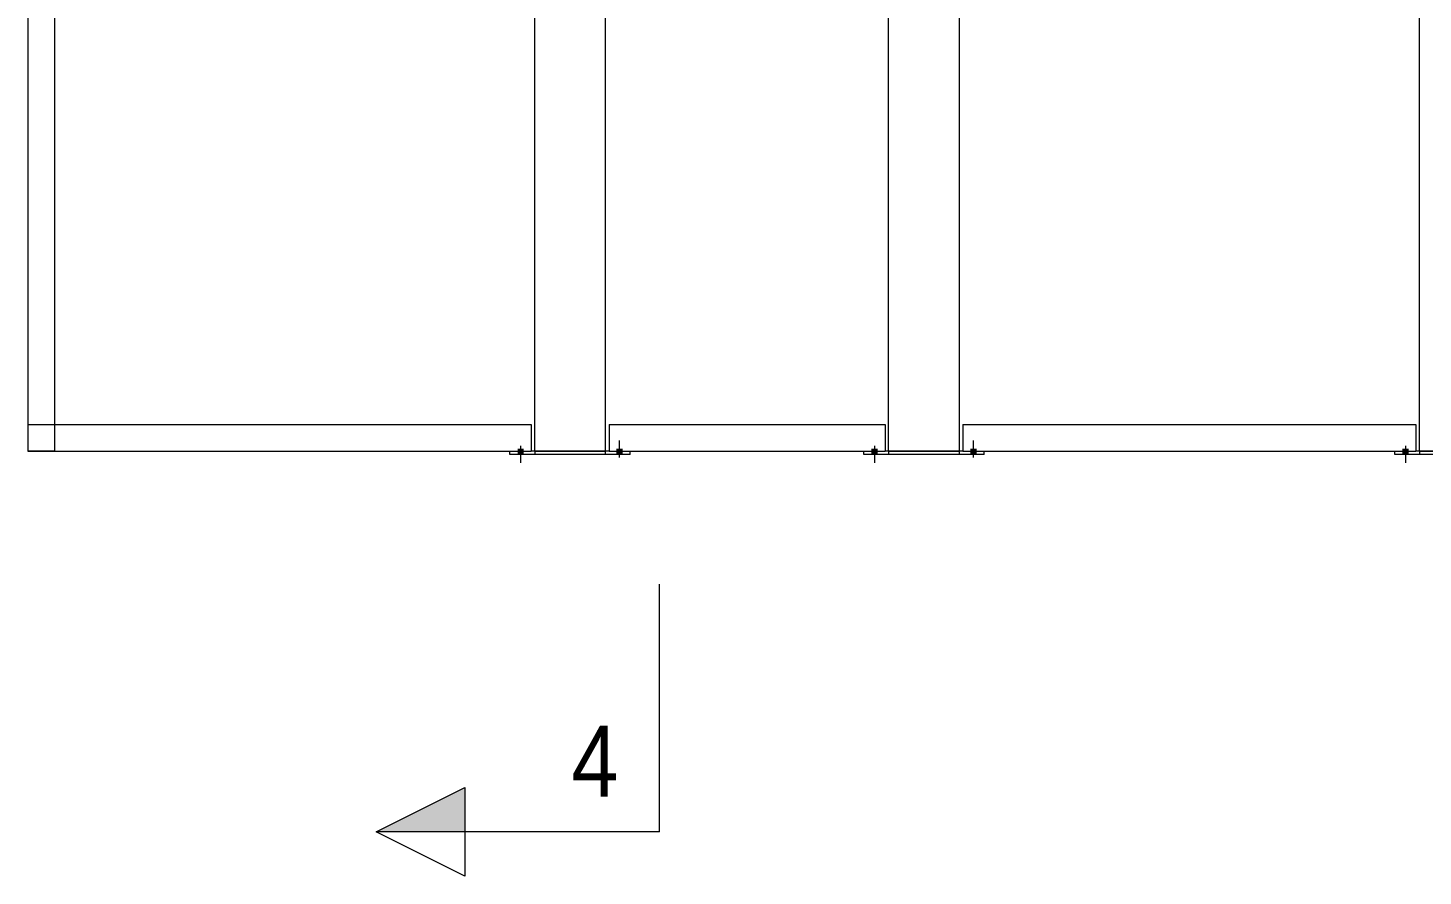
# Model space of a CAD drawing. Header units: millimetres. Extents: x -220592 to 404889, y -217665 to 38245.
# Drawn here: x 26469 to 30411, y -47489 to -45092 of the extents above; entities that cross this region are included whole.
import ezdxf

# ---------------------------------------------------------------- set-up
doc = ezdxf.new("R2010")
doc.units = ezdxf.units.MM
doc.linetypes.add('XKITLINE00', pattern=[0])
doc.layers.add('000 - 0_HIDE_OBJ_FRAMING_DEF_SUB_1', color=7, linetype='Continuous')
doc.layers.add('Section', color=7, linetype='Continuous', lineweight=0)
doc.styles.add('ARIAL', font='arial.ttf')

# ---------------------------------------------------------------- blocks, each defined once
blk = doc.blocks.new('*A16808')
at = {"layer": 'Section'}
blk.add_hatch(color=7, dxfattribs=at).paths.add_polyline_path([(-172.813, 41.211), (-175.313, 41.211), (-172.813, 42.461)], flags=17)
at = {"layer": 'Section', "color": 7, "linetype": 'XKITLINE00', "lineweight": 0}
for p, q in [((-167.313, 41.211), (-167.313, 48.211)), ((-175.313, 41.211), (-172.813, 42.461)), ((-172.813, 42.461), (-172.813, 39.961)), ((-172.813, 39.961), (-175.313, 41.211)), ((-167.313, 41.211), (-175.313, 41.211))]:
    blk.add_line(p, q, dxfattribs=at)
at = {"layer": 'Section', "color": 7, "style": 'ARIAL', "width": 0.85}
blk.add_text('4', height=2, dxfattribs=at).set_placement((-169.797, 42.211))
blk = doc.blocks.new('*A13656')
at = {"layer": '000 - 0_HIDE_OBJ_FRAMING_DEF_SUB_1', "color": 7, "linetype": 'XKITLINE00', "lineweight": 0}
for p, q in [((-167.702542, 52.724805), (-167.702542, 51.974805)), ((-167.702542, 52.724805), (-159.902542, 52.724805)), ((-159.902542, 52.724805), (-159.902542, 51.974805)), ((-167.702542, 51.974805), (-159.902542, 51.974805))]:
    blk.add_line(p, q, dxfattribs=at)
blk = doc.blocks.new('*A13770')
at = {"layer": '000 - 0_HIDE_OBJ_FRAMING_DEF_SUB_1', "color": 7, "linetype": 'XKITLINE00', "lineweight": 0}
for p, q in [((-183.370549, 70.088511), (-184.120549, 70.088511)), ((-184.120549, 70.088511), (-184.120549, 51.974811)), ((-183.370549, 70.088511), (-183.370549, 51.974811)), ((-183.370549, 51.974811), (-184.120549, 51.974811))]:
    blk.add_line(p, q, dxfattribs=at)
blk = doc.blocks.new('*A13775')
at = {"layer": '000 - 0_HIDE_OBJ_FRAMING_DEF_SUB_1', "color": 7, "linetype": 'XKITLINE00', "lineweight": 0}
for p, q in [((-169.802542, 66.825501), (-169.802542, 67.320789)), ((-167.802542, 66.825501), (-167.802542, 67.320789)), ((-169.802542, 65.505044), (-169.802542, 66.115723)), ((-167.802542, 65.557215), (-167.802542, 66.175501)), ((-169.802542, 51.974805), (-169.802542, 65.483231)), ((-167.802542, 51.974805), (-167.802542, 65.535304)), ((-169.802542, 51.974805), (-167.802542, 51.974805))]:
    blk.add_line(p, q, dxfattribs=at)
blk = doc.blocks.new('*A13797')
at = {"layer": '000 - 0_HIDE_OBJ_FRAMING_DEF_SUB_1', "color": 7, "linetype": 'XKITLINE00', "lineweight": 0}
for p, q in [((-184.120542, 52.724805), (-184.120542, 51.974805)), ((-184.120542, 52.724805), (-169.902542, 52.724805)), ((-169.902542, 52.724805), (-169.902542, 51.974805)), ((-184.120542, 51.974805), (-169.902542, 51.974805))]:
    blk.add_line(p, q, dxfattribs=at)
blk = doc.blocks.new('*A13833')
at = {"layer": '000 - 0_HIDE_OBJ_FRAMING_DEF_SUB_1', "color": 7, "linetype": 'XKITLINE00', "lineweight": 0}
for p, q in [((-145.502542, 51.874805), (-145.502542, 51.974805)), ((-142.102542, 51.874805), (-145.502542, 51.874805)), ((-142.702542, 51.974805), (-144.902542, 51.974805)), ((-144.802542, 51.974805), (-144.802542, 51.874805)), ((-142.802542, 51.874805), (-142.802542, 51.974805)), ((-142.102542, 51.874805), (-142.102542, 51.974805))]:
    blk.add_line(p, q, dxfattribs=at)
blk = doc.blocks.new('*A13887')
at = {"layer": '000 - 0_HIDE_OBJ_FRAMING_DEF_SUB_1', "color": 7, "linetype": 'XKITLINE00', "lineweight": 0}
for p, q in [((-144.802542, 66.825501), (-144.802542, 67.320789)), ((-142.802542, 66.825501), (-142.802542, 67.320789)), ((-144.802542, 66.032507), (-144.802542, 66.175501)), ((-144.802542, 51.974805), (-144.802542, 65.691525)), ((-142.802542, 51.974805), (-142.802542, 65.743599)), ((-144.802542, 51.974805), (-142.802542, 51.974805))]:
    blk.add_line(p, q, dxfattribs=at)
blk = doc.blocks.new('*A13888')
at = {"layer": '000 - 0_HIDE_OBJ_FRAMING_DEF_SUB_1', "color": 7, "linetype": 'XKITLINE00', "lineweight": 0}
for p, q in [((-159.802542, 66.825501), (-159.802542, 67.320789)), ((-157.802542, 66.825501), (-157.802542, 67.320789)), ((-159.802542, 66.032507), (-159.802542, 66.175501)), ((-159.802542, 51.974805), (-159.802542, 65.691525)), ((-157.802542, 51.974805), (-157.802542, 65.743599)), ((-159.802542, 51.974805), (-157.802542, 51.974805))]:
    blk.add_line(p, q, dxfattribs=at)
blk = doc.blocks.new('*A13914')
at = {"layer": '000 - 0_HIDE_OBJ_FRAMING_DEF_SUB_1'}
for points in [[(-160.133, 52.04), (-160.133, 51.975), (-160.273, 51.975), (-160.273, 52.04)], [(-160.133, 52.04), (-160.133, 51.975), (-160.273, 51.975), (-160.273, 52.04)], [(-160.133, 51.975), (-160.133, 51.875), (-160.273, 51.875), (-160.273, 51.975)], [(-160.133, 51.975), (-160.133, 51.875), (-160.273, 51.875), (-160.273, 51.975)]]:
    blk.add_hatch(color=7, dxfattribs=at).paths.add_polyline_path(points, flags=17)
at = {"layer": '000 - 0_HIDE_OBJ_FRAMING_DEF_SUB_1', "color": 7, "linetype": 'XKITLINE00', "lineweight": 0}
for p, q in [((-160.273, 52.04), (-160.273, 51.975)), ((-160.273, 52.04), (-160.273, 51.975)), ((-160.203, 52.119), (-160.203, 51.64)), ((-160.203, 52.119), (-160.203, 51.64)), ((-160.133, 52.04), (-160.133, 51.975)), ((-160.133, 52.04), (-160.133, 51.975)), ((-160.273, 51.975), (-160.273, 51.875)), ((-160.273, 51.975), (-160.273, 51.875)), ((-160.133, 51.975), (-160.133, 51.875)), ((-160.133, 51.975), (-160.133, 51.875))]:
    blk.add_line(p, q, dxfattribs=at)
blk = doc.blocks.new('*A13916')
at = {"layer": '000 - 0_HIDE_OBJ_FRAMING_DEF_SUB_1', "color": 7, "linetype": 'XKITLINE00', "lineweight": 0}
for p, q in [((-160.502542, 51.874805), (-160.502542, 51.974805)), ((-157.102542, 51.874805), (-160.502542, 51.874805)), ((-157.702542, 51.974805), (-159.902542, 51.974805)), ((-159.802542, 51.974805), (-159.802542, 51.874805)), ((-157.802542, 51.874805), (-157.802542, 51.974805)), ((-157.102542, 51.874805), (-157.102542, 51.974805))]:
    blk.add_line(p, q, dxfattribs=at)
blk = doc.blocks.new('*A13917')
at = {"layer": '000 - 0_HIDE_OBJ_FRAMING_DEF_SUB_1', "color": 7, "linetype": 'XKITLINE00', "lineweight": 0}
for p, q in [((-157.702542, 52.724805), (-157.702542, 51.974805)), ((-157.702542, 52.724805), (-144.902542, 52.724805)), ((-144.902542, 52.724805), (-144.902542, 51.974805)), ((-157.702542, 51.974805), (-144.902542, 51.974805))]:
    blk.add_line(p, q, dxfattribs=at)
blk = doc.blocks.new('*A13918')
at = {"layer": '000 - 0_HIDE_OBJ_FRAMING_DEF_SUB_1'}
for points in [[(-145.133, 52.04), (-145.133, 51.975), (-145.273, 51.975), (-145.273, 52.04)], [(-145.133, 52.04), (-145.133, 51.975), (-145.273, 51.975), (-145.273, 52.04)], [(-145.133, 51.975), (-145.133, 51.875), (-145.273, 51.875), (-145.273, 51.975)], [(-145.133, 51.975), (-145.133, 51.875), (-145.273, 51.875), (-145.273, 51.975)]]:
    blk.add_hatch(color=7, dxfattribs=at).paths.add_polyline_path(points, flags=17)
at = {"layer": '000 - 0_HIDE_OBJ_FRAMING_DEF_SUB_1', "color": 7, "linetype": 'XKITLINE00', "lineweight": 0}
for p, q in [((-145.273, 52.04), (-145.273, 51.975)), ((-145.273, 52.04), (-145.273, 51.975)), ((-145.203, 52.119), (-145.203, 51.64)), ((-145.203, 52.119), (-145.203, 51.64)), ((-145.133, 52.04), (-145.133, 51.975)), ((-145.133, 52.04), (-145.133, 51.975)), ((-145.273, 51.975), (-145.273, 51.875)), ((-145.273, 51.975), (-145.273, 51.875)), ((-145.133, 51.975), (-145.133, 51.875)), ((-145.133, 51.975), (-145.133, 51.875))]:
    blk.add_line(p, q, dxfattribs=at)
blk = doc.blocks.new('*A13919')
at = {"layer": '000 - 0_HIDE_OBJ_FRAMING_DEF_SUB_1'}
for points in [[(-157.473, 51.975), (-157.473, 52.04), (-157.333, 52.04), (-157.333, 51.975)], [(-157.473, 51.975), (-157.473, 52.04), (-157.333, 52.04), (-157.333, 51.975)], [(-157.473, 51.875), (-157.473, 51.975), (-157.333, 51.975), (-157.333, 51.875)], [(-157.473, 51.875), (-157.473, 51.975), (-157.333, 51.975), (-157.333, 51.875)]]:
    blk.add_hatch(color=7, dxfattribs=at).paths.add_polyline_path(points, flags=17)
at = {"layer": '000 - 0_HIDE_OBJ_FRAMING_DEF_SUB_1', "color": 7, "linetype": 'XKITLINE00', "lineweight": 0}
for p, q in [((-157.473, 51.975), (-157.473, 52.04)), ((-157.473, 51.975), (-157.473, 52.04)), ((-157.403, 51.796), (-157.403, 52.275)), ((-157.403, 51.796), (-157.403, 52.275)), ((-157.333, 51.975), (-157.333, 52.04)), ((-157.333, 51.975), (-157.333, 52.04)), ((-157.473, 51.875), (-157.473, 51.975)), ((-157.473, 51.875), (-157.473, 51.975)), ((-157.333, 51.875), (-157.333, 51.975)), ((-157.333, 51.875), (-157.333, 51.975))]:
    blk.add_line(p, q, dxfattribs=at)
blk = doc.blocks.new('*A13655')
at = {"layer": '000 - 0_HIDE_OBJ_FRAMING_DEF_SUB_1', "color": 7, "linetype": 'XKITLINE00', "lineweight": 0}
for p, q in [((-170.502542, 51.874805), (-170.502542, 51.974805)), ((-167.102542, 51.874805), (-170.502542, 51.874805)), ((-167.702542, 51.974805), (-169.902542, 51.974805)), ((-169.802542, 51.974805), (-169.802542, 51.874805)), ((-167.802542, 51.874805), (-167.802542, 51.974805)), ((-167.102542, 51.874805), (-167.102542, 51.974805))]:
    blk.add_line(p, q, dxfattribs=at)
blk = doc.blocks.new('*A13798')
at = {"layer": '000 - 0_HIDE_OBJ_FRAMING_DEF_SUB_1'}
for points in [[(-170.133, 52.04), (-170.133, 51.975), (-170.273, 51.975), (-170.273, 52.04)], [(-170.133, 52.04), (-170.133, 51.975), (-170.273, 51.975), (-170.273, 52.04)], [(-170.133, 51.975), (-170.133, 51.875), (-170.273, 51.875), (-170.273, 51.975)], [(-170.133, 51.975), (-170.133, 51.875), (-170.273, 51.875), (-170.273, 51.975)]]:
    blk.add_hatch(color=7, dxfattribs=at).paths.add_polyline_path(points, flags=17)
at = {"layer": '000 - 0_HIDE_OBJ_FRAMING_DEF_SUB_1', "color": 7, "linetype": 'XKITLINE00', "lineweight": 0}
for p, q in [((-170.273, 52.04), (-170.273, 51.975)), ((-170.273, 52.04), (-170.273, 51.975)), ((-170.203, 52.119), (-170.203, 51.64)), ((-170.203, 52.119), (-170.203, 51.64)), ((-170.133, 52.04), (-170.133, 51.975)), ((-170.133, 52.04), (-170.133, 51.975)), ((-170.273, 51.975), (-170.273, 51.875)), ((-170.273, 51.975), (-170.273, 51.875)), ((-170.133, 51.975), (-170.133, 51.875)), ((-170.133, 51.975), (-170.133, 51.875))]:
    blk.add_line(p, q, dxfattribs=at)
blk = doc.blocks.new('*A13915')
at = {"layer": '000 - 0_HIDE_OBJ_FRAMING_DEF_SUB_1'}
for points in [[(-167.473, 51.975), (-167.473, 52.04), (-167.333, 52.04), (-167.333, 51.975)], [(-167.473, 51.975), (-167.473, 52.04), (-167.333, 52.04), (-167.333, 51.975)], [(-167.473, 51.875), (-167.473, 51.975), (-167.333, 51.975), (-167.333, 51.875)], [(-167.473, 51.875), (-167.473, 51.975), (-167.333, 51.975), (-167.333, 51.875)]]:
    blk.add_hatch(color=7, dxfattribs=at).paths.add_polyline_path(points, flags=17)
at = {"layer": '000 - 0_HIDE_OBJ_FRAMING_DEF_SUB_1', "color": 7, "linetype": 'XKITLINE00', "lineweight": 0}
for p, q in [((-167.473, 51.975), (-167.473, 52.04)), ((-167.473, 51.975), (-167.473, 52.04)), ((-167.403, 51.796), (-167.403, 52.275)), ((-167.403, 51.796), (-167.403, 52.275)), ((-167.333, 51.975), (-167.333, 52.04)), ((-167.333, 51.975), (-167.333, 52.04)), ((-167.473, 51.875), (-167.473, 51.975)), ((-167.473, 51.875), (-167.473, 51.975)), ((-167.333, 51.875), (-167.333, 51.975)), ((-167.333, 51.875), (-167.333, 51.975))]:
    blk.add_line(p, q, dxfattribs=at)
blk = doc.blocks.new('W-1-PP18-ST_20260402-011103_LOWER_PL')
at = {"layer": '000 - 0_HIDE_OBJ_FRAMING_DEF_SUB_1', "color": 7, "lineweight": 0, "xscale": 100, "yscale": 100, "zscale": 100}
for name in ['*A13770', '*A13775', '*A13888', '*A13887', '*A13797', '*A13656', '*A13917', '*A13655', '*A13798', '*A13915', '*A13916', '*A13914', '*A13919', '*A13833', '*A13918']:
    blk.add_blockref(name, (17759.3349, -35779.0805), dxfattribs=at)

msp = doc.modelspace()

# ---------------------------------------------------------------- block references
at = {"color": 7, "lineweight": 0, "xscale": 100, "yscale": 100, "zscale": 100}
msp.add_blockref('*A16808', (44984.4833, -51484.8507), dxfattribs=at)

# ---------------------------------------------------------------- next in the draw order: block references
at = {"layer": 'Defpoints', "color": 7}
msp.add_blockref('W-1-PP18-ST_20260402-011103_LOWER_PL', (27121.4984, -15705.7702), dxfattribs=at)

doc.saveas('drawing.dxf')
